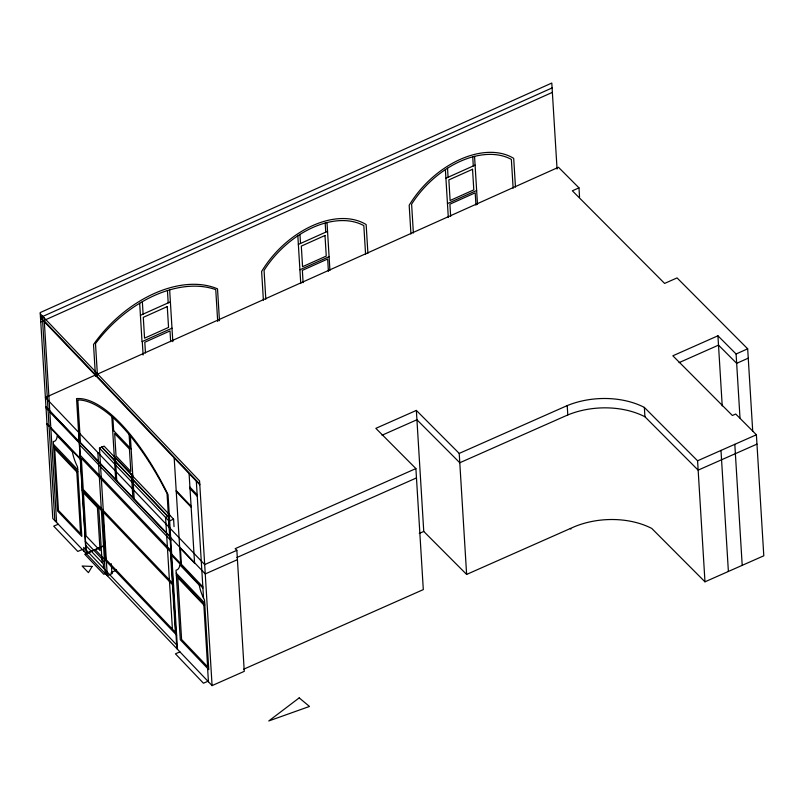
<?xml version="1.0" encoding="UTF-8"?>
<svg xmlns="http://www.w3.org/2000/svg" width="804" height="804" viewBox="0 0 804 804"><rect width="100%" height="100%" fill="white"/><g stroke="black" fill="none" stroke-linecap="round" stroke-linejoin="round"><path stroke-width="1.21" d="M106.027 573.131L103.816 574.287L84.742 554.278L104.49 545.544M116.53 569.915L111.083 572.78L111.917 573.664L107.264 575.644L99.465 448.109L104.118 446.119L170.227 515.475L165.574 517.454L172.408 629.13M40.501 317.469L552.097 87.927M40.773 321.912L552.368 92.37M140.409 315.329L170.388 301.882M298.364 244.436L327.54 231.341M445.908 178.237L475.084 165.142M299.912 269.782L329.087 256.687M447.456 203.583L476.641 190.488M171.996 328.193L142.017 341.65L139.675 303.259M104.309 545.614L86.269 553.624L78.872 432.602M243.733 669.189L423.306 589.603L415.899 468.581L375.85 428.351L416.361 410.422L423.758 531.444L466.621 574.428L574.629 526.62A67.365 43.748 -3.5 0 1 651.753 528.429L704.977 581.815L763.8 555.795L756.393 434.773L735.73 414.03L732.384 415.507L672.847 355.79L717.932 335.791L736.092 353.991L747.68 348.825L752.725 431.386M748.253 358.172L736.665 363.338L718.505 345.137L679.058 362.644M579.553 197.221L578.981 187.865L572.358 190.799L664.606 283.42L677.058 277.913L747.68 348.825M382.051 435.215L416.924 419.768L459.787 462.752L567.795 414.944A67.365 43.748 -3.5 0 1 644.929 416.763L698.143 470.139L756.966 444.12M415.899 468.581L235.19 548.67L236.858 550.328L244.265 671.35L212.085 685.601L52.793 518.51L40.2 312.585L551.795 83.043L557.061 169.081M236.858 550.328L204.678 564.579L45.396 397.488L558.468 167.282L578.981 187.865M416.361 410.422L459.215 453.406L567.222 405.598A67.365 43.748 -3.5 0 1 644.356 407.407L697.581 460.792L704.977 581.815M236.899 557.514L416.472 477.928M237.431 559.674L205.251 573.925L45.969 406.834M419.256 533.434L423.758 531.444M697.581 460.792L756.393 434.773M58.23 524.218L53.707 526.148L77.797 551.423L82.33 549.484M99.465 448.109L169.061 521.113L173.594 519.183L174.046 526.63M179.965 651.903L175.433 653.833L203.432 683.209L207.965 681.279M570.337 528.489L570.91 529.092M40.28 313.811L199.563 480.903L212.085 685.601M40.461 316.887L42.501 319.027M44.28 320.927L199.754 484.008M44.331 321.741L199.804 484.822M40.522 317.912L42.562 320.052M189.925 487.144L197.161 494.731M190.015 488.701L197.251 496.289M176.187 490.551L191.091 506.178M176.257 491.576L191.151 507.203M112.63 429.617L131.152 449.044M114.248 456.21L132.781 475.636M170.106 515.525L173.594 519.183M101.756 447.124L167.935 516.449M101.827 447.104L167.875 516.48M79.164 441.225L170.649 537.193M45.989 407.246L48.029 409.387M49.808 411.186L79.214 442.029M179.674 547.574L194.578 563.202L189.091 473.586M46.029 407.839L48.059 409.98M49.858 412.09L79.264 442.934M79.365 444.542L170.85 540.509M80.008 455.064L171.493 551.031M171.684 554.117L202.849 586.809L203.543 598.156M46.994 423.628L49.034 425.758M50.803 427.557L80.209 458.401M47.034 424.301L49.074 426.432M50.853 428.381L80.259 459.225M171.765 555.383L202.93 588.086M53.456 444.29L77.737 469.767M176.217 573.182L204.698 603.06M53.587 446.28L77.867 471.747M176.337 575.121L204.819 605M82.149 490.098L101.324 510.218M175.895 632.788L105.605 559.051L102.691 511.495L172.448 584.659L175.352 632.225M95.224 549.645L176.639 635.14M85.284 541.353L101.887 558.77L104.56 563.152M85.515 545.182L103.324 563.865L103.595 568.267M177.272 645.552L83.716 547.413L83.948 551.192M736.092 353.991L740.002 417.939M734.806 444.31L742.203 565.333M717.932 335.791L722.223 405.94M720.987 450.421L728.384 571.443M644.356 407.407L644.929 416.753M567.222 405.598L567.795 414.944M515.464 187.101L513.706 158.368A79.918 52.551 -45.3 0 0 409.186 205.261L410.944 233.994M513.133 188.247L511.364 159.413A78.45 51.587 -45.3 0 0 411.608 204.176L413.377 233.009M474.551 156.368L477.486 204.256M475.958 205.12L475.204 192.829L449.908 204.176L450.652 216.477M472.732 156.84L473.285 165.956M447.526 168.217L448.079 177.262M445.386 169.604L448.3 217.351M459.215 453.406L466.621 574.428M367.91 253.3L366.152 224.567A79.918 52.551 -45.3 0 0 261.632 271.461L263.39 300.193M365.589 254.456L363.82 225.612A78.45 51.587 -45.3 0 0 264.064 270.375L265.822 299.209M327.007 222.567L329.931 270.466M328.414 271.33L327.66 259.029L302.354 270.375L303.108 282.676M325.178 223.04L325.741 232.155M299.972 234.416L300.525 243.461M297.832 235.803L300.756 283.551M219.472 320.706L217.522 288.857A103.987 68.38 -45.3 0 0 93.525 344.494L95.465 376.342M217.703 321.499L215.753 289.651A105.404 69.315 -45.3 0 0 95.495 343.609L97.445 375.458M196.327 481.184L202.849 586.809M207.613 668.425L208.437 681.772M169.654 289.892L172.82 341.65M167.443 290.556L168.197 302.867M170.659 341.66L170.006 330.936L144.81 342.243L145.464 352.966M180.408 548.338L181.382 564.287M174.197 457.968L180.659 563.524M177.503 649.33L168.036 494.581A146.519 53.506 66.9 0 0 76.551 398.613L85.787 549.584M169.061 521.113L176.86 648.647M169.654 536.147L167.041 493.535A148.74 54.32 66.9 0 0 77.827 399.94L80.43 442.552M142.348 301.681L143.112 314.123M142.288 341.529L143.102 354.986M130.348 435.959L134.208 498.962M129.102 434.461L129.916 447.748M131.434 474.229L132.861 497.555M112.851 417.477L113.665 430.703M115.334 457.335L116.761 480.661M111.826 416.562L115.675 479.536M111.314 563.735L111.917 573.664M106.068 570.86L106.299 574.629M97.847 452.511L105.244 573.533M98.761 507.515L102.128 562.599M44.089 317.821L56.612 522.52M42.31 315.952L54.833 520.65M92.118 566.448L88.44 572.649L82.119 566.016L92.118 566.448M299.188 697.892L268.777 720.957L309.49 706.445L299.188 697.892M324.997 235.482L301.309 246.104L302.565 266.697L326.253 256.074L324.997 235.482M472.541 169.282L448.853 179.905L450.119 200.497L473.797 189.875L472.541 169.282M167.272 306.585L143.293 317.349L144.559 338.172L168.549 327.409L167.272 306.585M129.444 449.024L114.66 433.527L116.037 455.948L130.811 471.445L129.444 449.024M170.428 551.705L81.325 458.23L83.234 489.465L172.337 582.93L170.428 551.705M72.39 451.808L57.184 435.848A21.949 8.01 66.9 0 1 53.295 441.517L57.536 510.942L81.817 536.409L77.576 466.983A22.623 8.261 66.9 0 1 72.39 451.808M199.302 585.211L179.935 564.9A27.165 9.919 66.9 0 1 176.036 570.187L180.287 639.753L208.769 669.631L204.517 600.065A19.889 7.256 66.9 0 1 199.302 585.211M203.844 605.02L177.815 577.724L181.593 639.481L207.623 666.777L203.844 605.02M76.812 471.988L54.692 448.783L58.471 510.45L80.581 533.645L76.812 471.988M97.415 507.465L83.425 492.792L86.058 535.896L100.048 550.579L97.415 507.465"/></g></svg>
